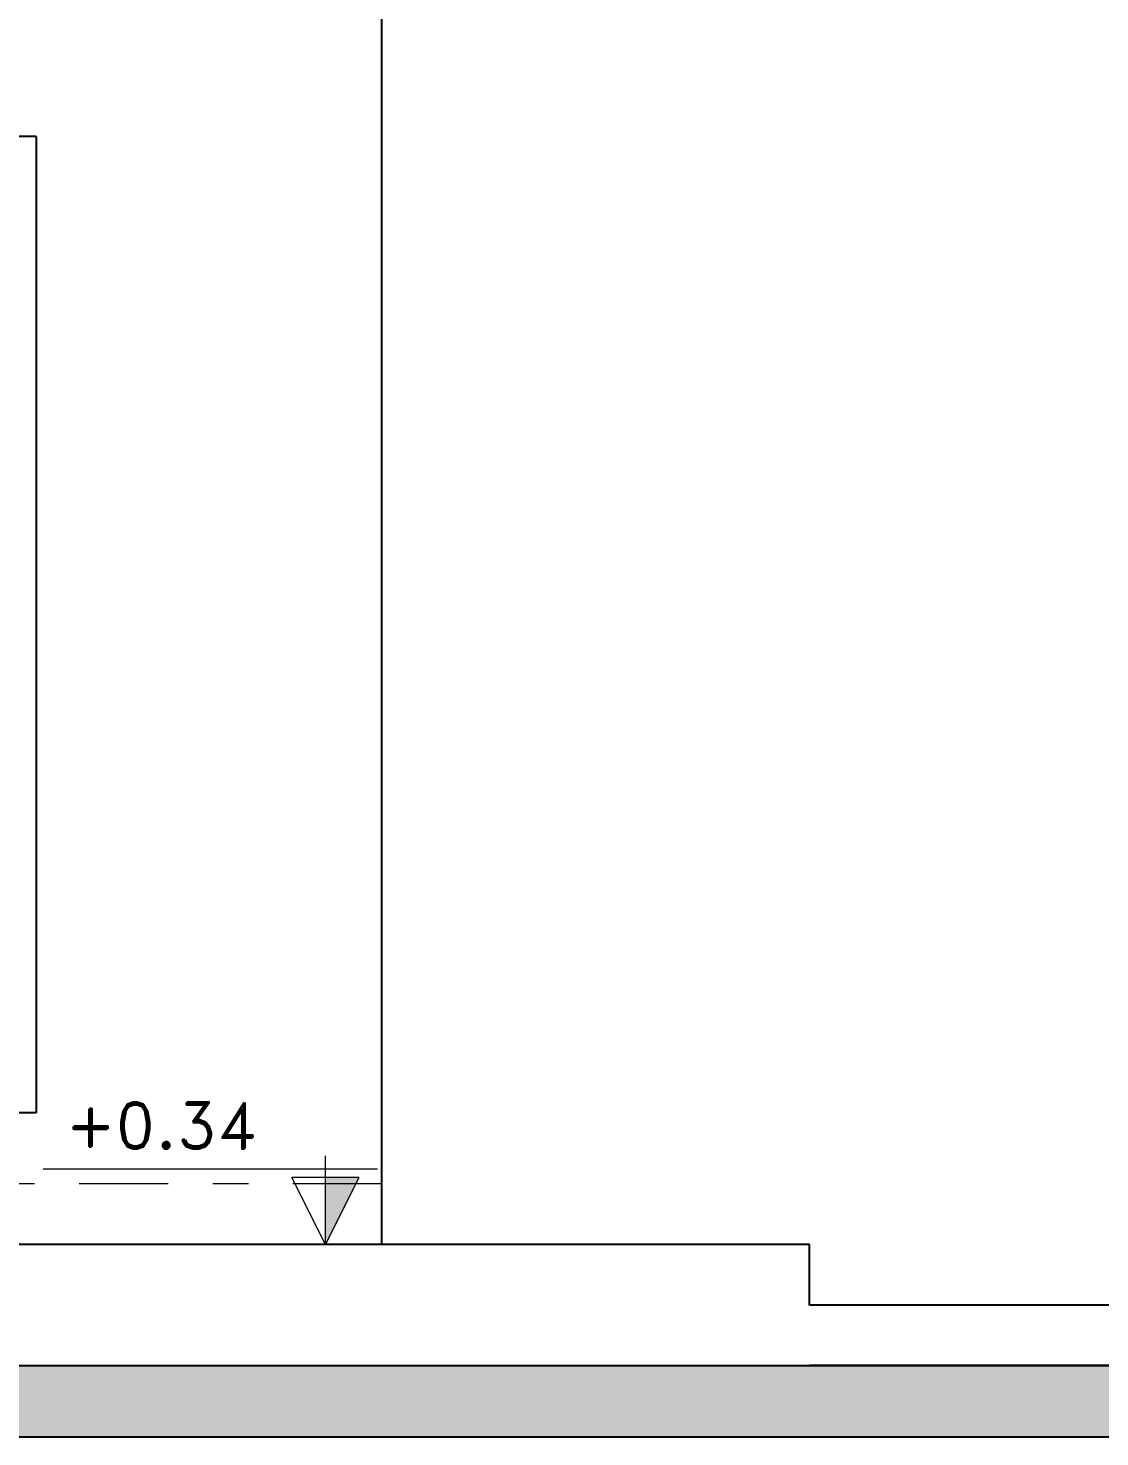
# Model space of a CAD drawing. Header units: metres. Extents: x 294 to 1101, y -498 to -355.
# Drawn here: x 502.883 to 505.892, y -490.095 to -486.14 of the extents above; entities that cross this region are included whole.
import ezdxf

# ---------------------------------------------------------------- set-up
doc = ezdxf.new("R2010")
doc.units = ezdxf.units.M
doc.linetypes.add('DASHDOT2', pattern=[0.5, 0.25, -0.125, 0, -0.125])
for name, color, linetype, lineweight in [('D', 2, 'Continuous', 13), ('roof', 16, 'DASHDOT2', 18), ('wall', 7, 'Continuous', 25)]:
    doc.layers.add(name, color=color, linetype=linetype, lineweight=lineweight)
doc.styles.add('ROMAND', font='romand.shx', dxfattribs={"height": 0.2})

msp = doc.modelspace()

# ---------------------------------------------------------------- hatches: boundary and pattern name
at = {"layer": 'wall'}
h = msp.add_hatch(color=256, dxfattribs=at)
h.dxf.hatch_style = 1
h.paths.add_polyline_path([(507.2021, -489.8949), (506.3764, -489.8949), (502.7764, -489.8949), (500.2844, -489.8949), (500.2356, -489.8949), (500.0517, -489.8949), (500.0217, -489.8949), (499.7487, -489.8949), (499.7476, -489.8949), (499.7465, -489.8949), (499.7454, -489.8949), (499.7443, -489.8949), (499.7432, -489.8949), (499.7422, -489.8949), (499.7412, -489.8949), (499.7402, -489.8949), (499.7392, -489.8949), (499.7383, -489.8949), (499.7375, -489.8949), (499.7366, -489.8949), (499.7358, -489.8949), (499.7351, -489.8949), (499.7344, -489.8949), (499.7338, -489.8949), (499.7333, -489.8949), (499.7327, -489.8949), (499.7323, -489.8949), (499.7319, -489.8949), (499.7316, -489.8949), (499.7314, -489.8949), (499.7312, -489.8949), (499.7311, -489.8949), (499.7311, -489.8949), (499.7298, -489.8949), (499.7266, -489.8949), (499.7238, -489.8949), (499.7213, -489.8949), (499.7192, -489.8949), (499.7173, -489.8949), (499.7159, -489.8949), (499.7148, -489.8949), (499.7141, -489.8949), (499.7137, -489.8949), (499.5162, -489.8949), (499.5151, -489.8949), (499.514, -489.8949), (499.5129, -489.8949), (499.5118, -489.8949), (499.5107, -489.8949), (499.5097, -489.8949), (499.5087, -489.8949), (499.5077, -489.8949), (499.5067, -489.8949), (499.5058, -489.8949), (499.505, -489.8949), (499.5041, -489.8949), (499.5033, -489.8949), (499.5026, -489.8949), (499.5019, -489.8949), (499.5013, -489.8949), (499.5008, -489.8949), (499.5003, -489.8949), (499.4998, -489.8949), (499.4994, -489.8949), (499.4991, -489.8949), (499.4989, -489.8949), (499.4987, -489.8949), (499.4986, -489.8949), (499.4986, -489.8949), (486.2948, -489.8949), (485.8611, -489.8949), (485.8611, -490.0949), (507.2021, -490.0949)])

# ---------------------------------------------------------------- linework, layer by layer
for p, q in [((503.8764, -489.3849), (503.8764, -486.0449)), ((502.906, -486.4449), (500.4356, -486.4449)), ((502.906, -486.4449), (502.906, -489.1849)), ((502.906, -489.1849), (500.4356, -489.1849)), ((503.8764, -489.5549), (503.8764, -489.3849)), ((503.8764, -489.5549), (500.6517, -489.5549)), ((505.0764, -489.5549), (503.8764, -489.5549)), ((505.0764, -489.7249), (505.0764, -489.5549)), ((506.3764, -489.7249), (505.0764, -489.7249)), ((486.2948, -489.8949), (504.4157, -489.8949)), ((486.2948, -489.8949), (504.4157, -489.8949)), ((492.6027, -489.8949), (506.3764, -489.8949)), ((499.9509, -489.8949), (503.3912, -489.8949)), ((500.2844, -489.8949), (503.6764, -489.8949)), ((500.2844, -489.8949), (503.6764, -489.8949)), ((501.526, -489.8949), (505.0764, -489.8949)), ((501.7954, -489.8949), (503.6764, -489.8949)), ((502.3108, -489.8949), (503.3008, -489.8949)), ((502.47, -489.8949), (503.5815, -489.8949)), ((502.5764, -489.8949), (503.6764, -489.8949)), ((502.6764, -489.8949), (503.8764, -489.8949)), ((502.6764, -489.8949), (503.6764, -489.8949)), ((502.6764, -489.8949), (503.6764, -489.8949)), ((502.6764, -489.8949), (503.6764, -489.8949)), ((502.7764, -489.8949), (505.7764, -489.8949)), ((502.7764, -489.8949), (505.7764, -489.8949)), ((502.7764, -489.8949), (506.3764, -489.8949)), ((502.8764, -489.8949), (502.9004, -489.8949)), ((502.8797, -489.8949), (502.8849, -489.8949)), ((502.8817, -489.8949), (502.8836, -489.8949)), ((502.8836, -489.8949), (502.8855, -489.8949)), ((502.8849, -489.8949), (502.89, -489.8949)), ((502.8855, -489.8949), (502.8873, -489.8949)), ((502.8873, -489.8949), (502.889, -489.8949)), ((502.8883, -489.8949), (502.8945, -489.8949)), ((502.889, -489.8949), (502.8907, -489.8949)), ((502.89, -489.8949), (502.895, -489.8949)), ((502.8907, -489.8949), (502.8922, -489.8949)), ((502.8922, -489.8949), (502.8937, -489.8949)), ((502.8937, -489.8949), (502.895, -489.8949)), ((502.8945, -489.8949), (502.9006, -489.8949)), ((502.895, -489.8949), (502.8963, -489.8949)), ((502.895, -489.8949), (502.8999, -489.8949)), ((502.8963, -489.8949), (502.8974, -489.8949)), ((502.8974, -489.8949), (502.8984, -489.8949)), ((502.8984, -489.8949), (502.8993, -489.8949)), ((502.8993, -489.8949), (502.9, -489.8949)), ((502.8999, -489.8949), (502.9047, -489.8949)), ((502.9, -489.8949), (502.9006, -489.8949)), ((502.9004, -489.8949), (502.9164, -489.8949)), ((502.9006, -489.8949), (502.9065, -489.8949)), ((502.9006, -489.8949), (502.9011, -489.8949)), ((502.9011, -489.8949), (502.9015, -489.8949)), ((502.9015, -489.8949), (502.9017, -489.8949)), ((502.9017, -489.8949), (502.9018, -489.8949)), ((502.9018, -489.8949), (503.4545, -489.8949)), ((502.9047, -489.8949), (502.9093, -489.8949)), ((502.906, -489.8949), (503.3912, -489.8949)), ((502.906, -489.8949), (503.6764, -489.8949)), ((502.9065, -489.8949), (502.9121, -489.8949)), ((502.9093, -489.8949), (502.9137, -489.8949)), ((502.9121, -489.8949), (502.9175, -489.8949)), ((502.9137, -489.8949), (502.918, -489.8949)), ((502.9175, -489.8949), (502.9225, -489.8949)), ((502.918, -489.8949), (502.922, -489.8949)), ((502.922, -489.8949), (502.9259, -489.8949)), ((502.9225, -489.8949), (502.9273, -489.8949)), ((502.9259, -489.8949), (502.9295, -489.8949)), ((502.9273, -489.8949), (502.9317, -489.8949)), ((502.9295, -489.8949), (502.9328, -489.8949)), ((502.9317, -489.8949), (502.9357, -489.8949)), ((502.9328, -489.8949), (502.9358, -489.8949)), ((502.9357, -489.8949), (502.9394, -489.8949)), ((502.9358, -489.8949), (502.9386, -489.8949)), ((502.9386, -489.8949), (502.9411, -489.8949)), ((502.9394, -489.8949), (502.9427, -489.8949)), ((502.9411, -489.8949), (502.9432, -489.8949)), ((502.9427, -489.8949), (502.9457, -489.8949)), ((502.9432, -489.8949), (502.9451, -489.8949)), ((502.9451, -489.8949), (502.9466, -489.8949)), ((502.9457, -489.8949), (502.9482, -489.8949)), ((502.9466, -489.8949), (502.9478, -489.8949)), ((502.9478, -489.8949), (502.9486, -489.8949)), ((502.9482, -489.8949), (502.9503, -489.8949)), ((502.9486, -489.8949), (502.9492, -489.8949)), ((502.9492, -489.8949), (502.9493, -489.8949)), ((502.9503, -489.8949), (502.9519, -489.8949)), ((502.9519, -489.8949), (502.9532, -489.8949)), ((502.9532, -489.8949), (502.954, -489.8949)), ((502.954, -489.8949), (502.9543, -489.8949)), ((502.977, -489.8949), (503.0644, -489.8949)), ((503.0037, -489.8949), (503.004, -489.8949)), ((503.004, -489.8949), (503.0048, -489.8949)), ((503.0048, -489.8949), (503.0061, -489.8949)), ((503.0061, -489.8949), (503.0078, -489.8949)), ((503.0078, -489.8949), (503.0098, -489.8949)), ((503.0098, -489.8949), (503.0124, -489.8949)), ((503.0124, -489.8949), (503.0153, -489.8949)), ((503.0153, -489.8949), (503.0186, -489.8949)), ((503.0169, -489.8949), (503.017, -489.8949)), ((503.017, -489.8949), (503.0176, -489.8949)), ((503.0176, -489.8949), (503.0184, -489.8949)), ((503.0184, -489.8949), (503.0196, -489.8949)), ((503.0186, -489.8949), (503.0223, -489.8949)), ((503.0196, -489.8949), (503.0211, -489.8949)), ((503.0211, -489.8949), (503.023, -489.8949)), ((503.0223, -489.8949), (503.0263, -489.8949)), ((503.023, -489.8949), (503.0251, -489.8949)), ((503.0251, -489.8949), (503.0276, -489.8949)), ((503.0263, -489.8949), (503.0308, -489.8949)), ((503.0276, -489.8949), (503.0304, -489.8949)), ((503.0304, -489.8949), (503.0334, -489.8949)), ((503.0308, -489.8949), (503.0355, -489.8949)), ((503.0334, -489.8949), (503.0367, -489.8949)), ((503.0355, -489.8949), (503.0405, -489.8949)), ((503.0367, -489.8949), (503.0403, -489.8949)), ((503.0403, -489.8949), (503.0441, -489.8949)), ((503.0405, -489.8949), (503.0459, -489.8949)), ((503.0441, -489.8949), (503.0482, -489.8949)), ((503.0459, -489.8949), (503.0515, -489.8949)), ((503.0482, -489.8949), (503.0525, -489.8949)), ((503.0504, -489.8949), (503.0508, -489.8949)), ((503.0508, -489.8949), (503.0518, -489.8949)), ((503.0515, -489.8949), (503.0574, -489.8949)), ((503.0518, -489.8949), (503.0536, -489.8949)), ((503.0525, -489.8949), (503.0569, -489.8949)), ((503.0536, -489.8949), (503.056, -489.8949)), ((503.056, -489.8949), (503.0592, -489.8949)), ((503.0569, -489.8949), (503.0615, -489.8949)), ((503.0574, -489.8949), (503.0635, -489.8949)), ((503.0592, -489.8949), (503.063, -489.8949)), ((503.0615, -489.8949), (503.0663, -489.8949)), ((503.063, -489.8949), (503.0674, -489.8949)), ((503.0635, -489.8949), (503.0698, -489.8949)), ((503.0644, -489.8949), (503.0645, -489.8949)), ((503.0645, -489.8949), (503.0647, -489.8949)), ((503.0647, -489.8949), (503.0651, -489.8949)), ((503.0651, -489.8949), (503.0655, -489.8949)), ((503.0655, -489.8949), (503.0662, -489.8949)), ((503.0662, -489.8949), (503.0669, -489.8949)), ((503.0663, -489.8949), (503.0712, -489.8949)), ((503.0669, -489.8949), (503.0678, -489.8949)), ((503.0674, -489.8949), (503.0725, -489.8949)), ((503.0678, -489.8949), (503.0688, -489.8949)), ((503.0688, -489.8949), (503.0699, -489.8949)), ((503.0698, -489.8949), (503.2348, -489.8949)), ((503.0699, -489.8949), (503.0712, -489.8949)), ((503.0712, -489.8949), (503.0725, -489.8949)), ((503.0712, -489.8949), (503.0762, -489.8949)), ((503.0725, -489.8949), (503.0782, -489.8949)), ((503.0725, -489.8949), (503.074, -489.8949)), ((503.074, -489.8949), (503.0755, -489.8949)), ((503.0755, -489.8949), (503.0772, -489.8949)), ((503.0762, -489.8949), (503.0813, -489.8949)), ((503.0764, -489.8949), (503.4764, -489.8949)), ((503.0772, -489.8949), (503.0789, -489.8949)), ((503.0782, -489.8949), (503.0844, -489.8949)), ((503.0789, -489.8949), (503.0807, -489.8949)), ((503.0807, -489.8949), (503.0826, -489.8949)), ((503.0813, -489.8949), (503.0865, -489.8949)), ((503.0826, -489.8949), (503.0845, -489.8949)), ((503.0844, -489.8949), (503.0913, -489.8949)), ((503.0845, -489.8949), (503.0865, -489.8949)), ((503.0865, -489.8949), (503.0885, -489.8949)), ((503.0865, -489.8949), (503.0917, -489.8949)), ((503.0885, -489.8949), (503.0906, -489.8949)), ((503.0892, -489.8949), (503.1766, -489.8949)), ((503.0906, -489.8949), (503.0927, -489.8949)), ((503.0913, -489.8949), (503.0986, -489.8949)), ((503.0917, -489.8949), (503.0969, -489.8949)), ((503.0927, -489.8949), (503.0948, -489.8949)), ((503.0948, -489.8949), (503.0969, -489.8949)), ((503.0969, -489.8949), (503.0991, -489.8949)), ((503.0969, -489.8949), (503.1022, -489.8949)), ((503.0986, -489.8949), (503.1065, -489.8949)), ((503.0991, -489.8949), (503.1012, -489.8949)), ((503.1012, -489.8949), (503.1033, -489.8949)), ((503.1022, -489.8949), (503.1074, -489.8949)), ((503.1033, -489.8949), (503.1054, -489.8949)), ((503.1054, -489.8949), (503.1074, -489.8949)), ((503.1065, -489.8949), (503.1148, -489.8949)), ((503.1074, -489.8949), (503.1094, -489.8949)), ((503.1074, -489.8949), (503.1126, -489.8949)), ((503.1094, -489.8949), (503.1113, -489.8949)), ((503.1113, -489.8949), (503.1132, -489.8949)), ((503.1126, -489.8949), (503.1177, -489.8949)), ((503.1132, -489.8949), (503.115, -489.8949)), ((503.1148, -489.8949), (503.1236, -489.8949)), ((503.115, -489.8949), (503.1167, -489.8949)), ((503.1167, -489.8949), (503.1184, -489.8949)), ((503.1177, -489.8949), (503.1227, -489.8949)), ((503.1184, -489.8949), (503.1199, -489.8949)), ((503.1193, -489.8949), (503.1193, -489.8949)), ((503.1193, -489.8949), (503.1195, -489.8949)), ((503.1195, -489.8949), (503.1199, -489.8949)), ((503.1199, -489.8949), (503.1204, -489.8949)), ((503.1199, -489.8949), (503.1214, -489.8949)), ((503.1204, -489.8949), (503.121, -489.8949)), ((503.121, -489.8949), (503.1218, -489.8949)), ((503.1214, -489.8949), (503.1227, -489.8949)), ((503.1218, -489.8949), (503.1227, -489.8949)), ((503.1227, -489.8949), (503.1237, -489.8949)), ((503.1227, -489.8949), (503.124, -489.8949)), ((503.1227, -489.8949), (503.1276, -489.8949)), ((503.1236, -489.8949), (503.1327, -489.8949)), ((503.1237, -489.8949), (503.1248, -489.8949)), ((503.124, -489.8949), (503.1251, -489.8949)), ((503.1248, -489.8949), (503.1261, -489.8949)), ((503.1251, -489.8949), (503.1261, -489.8949)), ((503.1261, -489.8949), (503.1274, -489.8949)), ((503.1261, -489.8949), (503.127, -489.8949)), ((503.127, -489.8949), (503.1277, -489.8949)), ((503.1274, -489.8949), (503.1289, -489.8949)), ((503.1276, -489.8949), (503.1324, -489.8949)), ((503.1277, -489.8949), (503.1283, -489.8949)), ((503.1283, -489.8949), (503.1288, -489.8949)), ((503.1288, -489.8949), (503.1292, -489.8949)), ((503.1289, -489.8949), (503.1305, -489.8949)), ((503.129, -489.8949), (503.1292, -489.8949)), ((503.1292, -489.8949), (503.1297, -489.8949)), ((503.1292, -489.8949), (503.1294, -489.8949)), ((503.1294, -489.8949), (503.6822, -489.8949)), ((503.1294, -489.8949), (503.1294, -489.8949)), ((503.1297, -489.8949), (503.1306, -489.8949)), ((503.1305, -489.8949), (503.1322, -489.8949)), ((503.1306, -489.8949), (503.1318, -489.8949)), ((503.1318, -489.8949), (503.1333, -489.8949)), ((503.1322, -489.8949), (503.1339, -489.8949)), ((503.1324, -489.8949), (503.137, -489.8949)), ((503.1327, -489.8949), (503.1422, -489.8949)), ((503.1333, -489.8949), (503.1351, -489.8949)), ((503.1339, -489.8949), (503.1358, -489.8949)), ((503.1351, -489.8949), (503.1373, -489.8949)), ((503.1358, -489.8949), (503.1377, -489.8949)), ((503.137, -489.8949), (503.1414, -489.8949)), ((503.1373, -489.8949), (503.1397, -489.8949)), ((503.1377, -489.8949), (503.1396, -489.8949)), ((503.1396, -489.8949), (503.1416, -489.8949)), ((503.1397, -489.8949), (503.1425, -489.8949)), ((503.1414, -489.8949), (503.1457, -489.8949)), ((503.1416, -489.8949), (503.1437, -489.8949)), ((503.1422, -489.8949), (503.152, -489.8949)), ((503.1425, -489.8949), (503.1456, -489.8949)), ((503.1437, -489.8949), (503.1458, -489.8949)), ((503.1456, -489.8949), (503.1489, -489.8949)), ((503.1457, -489.8949), (503.1497, -489.8949)), ((503.1458, -489.8949), (503.1479, -489.8949)), ((503.1479, -489.8949), (503.1501, -489.8949)), ((503.1489, -489.8949), (503.1525, -489.8949)), ((503.1497, -489.8949), (503.1536, -489.8949)), ((503.1501, -489.8949), (503.1523, -489.8949)), ((503.152, -489.8949), (503.1621, -489.8949)), ((503.1523, -489.8949), (503.1544, -489.8949)), ((503.1525, -489.8949), (503.1563, -489.8949)), ((503.1536, -489.8949), (503.1571, -489.8949)), ((503.1544, -489.8949), (503.1566, -489.8949)), ((503.1563, -489.8949), (503.1604, -489.8949)), ((503.1566, -489.8949), (503.1587, -489.8949)), ((503.1571, -489.8949), (503.1605, -489.8949)), ((503.1587, -489.8949), (503.1608, -489.8949)), ((503.1604, -489.8949), (503.1646, -489.8949)), ((503.1605, -489.8949), (503.1635, -489.8949)), ((503.1608, -489.8949), (503.1629, -489.8949)), ((503.1621, -489.8949), (503.1724, -489.8949)), ((503.1629, -489.8949), (503.1649, -489.8949)), ((503.1635, -489.8949), (503.1663, -489.8949)), ((503.1646, -489.8949), (503.1691, -489.8949)), ((503.1649, -489.8949), (503.1669, -489.8949)), ((503.1663, -489.8949), (503.1688, -489.8949)), ((503.1669, -489.8949), (503.1688, -489.8949)), ((503.1688, -489.8949), (503.1706, -489.8949)), ((503.1688, -489.8949), (503.1709, -489.8949)), ((503.1691, -489.8949), (503.1737, -489.8949)), ((503.1706, -489.8949), (503.1723, -489.8949)), ((503.1709, -489.8949), (503.1728, -489.8949)), ((503.1723, -489.8949), (503.174, -489.8949)), ((503.1724, -489.8949), (503.1829, -489.8949)), ((503.1728, -489.8949), (503.1743, -489.8949)), ((503.1737, -489.8949), (503.1785, -489.8949)), ((503.174, -489.8949), (503.1756, -489.8949)), ((503.1743, -489.8949), (503.1755, -489.8949)), ((503.1755, -489.8949), (503.1763, -489.8949)), ((503.1756, -489.8949), (503.1771, -489.8949)), ((503.1763, -489.8949), (503.1768, -489.8949)), ((503.1766, -489.8949), (503.1767, -489.8949)), ((503.1767, -489.8949), (503.1769, -489.8949)), ((503.1768, -489.8949), (503.177, -489.8949)), ((503.1769, -489.8949), (503.1772, -489.8949)), ((503.1771, -489.8949), (503.1784, -489.8949)), ((503.1772, -489.8949), (503.1777, -489.8949)), ((503.1773, -489.8949), (503.1775, -489.8949)), ((503.1775, -489.8949), (503.1782, -489.8949)), ((503.1777, -489.8949), (503.1783, -489.8949)), ((503.1782, -489.8949), (503.1792, -489.8949)), ((503.1783, -489.8949), (503.1791, -489.8949)), ((503.1784, -489.8949), (503.1797, -489.8949)), ((503.1785, -489.8949), (503.1834, -489.8949)), ((503.1791, -489.8949), (503.1799, -489.8949)), ((503.1792, -489.8949), (503.1807, -489.8949)), ((503.1797, -489.8949), (503.1808, -489.8949)), ((503.1799, -489.8949), (503.181, -489.8949)), ((503.1807, -489.8949), (503.1826, -489.8949)), ((503.1808, -489.8949), (503.1819, -489.8949)), ((503.181, -489.8949), (503.1821, -489.8949)), ((503.1819, -489.8949), (503.1827, -489.8949)), ((503.1821, -489.8949), (503.1833, -489.8949)), ((503.1826, -489.8949), (503.1849, -489.8949)), ((503.1827, -489.8949), (503.1835, -489.8949)), ((503.1829, -489.8949), (503.1935, -489.8949)), ((503.1833, -489.8949), (503.1847, -489.8949)), ((503.1834, -489.8949), (503.1884, -489.8949)), ((503.1835, -489.8949), (503.1841, -489.8949)), ((503.1841, -489.8949), (503.1846, -489.8949)), ((503.1846, -489.8949), (503.185, -489.8949)), ((503.1847, -489.8949), (503.1861, -489.8949)), ((503.1849, -489.8949), (503.1876, -489.8949)), ((503.185, -489.8949), (503.1852, -489.8949)), ((503.1852, -489.8949), (503.1853, -489.8949)), ((503.1861, -489.8949), (503.1877, -489.8949)), ((503.1876, -489.8949), (503.1907, -489.8949)), ((503.1877, -489.8949), (503.1893, -489.8949)), ((503.1884, -489.8949), (503.1935, -489.8949)), ((503.1893, -489.8949), (503.191, -489.8949)), ((503.1907, -489.8949), (503.1942, -489.8949)), ((503.191, -489.8949), (503.1928, -489.8949)), ((503.1928, -489.8949), (503.1947, -489.8949)), ((503.1935, -489.8949), (503.2042, -489.8949)), ((503.1935, -489.8949), (503.1986, -489.8949)), ((503.1942, -489.8949), (503.198, -489.8949)), ((503.1947, -489.8949), (503.1967, -489.8949)), ((503.1967, -489.8949), (503.1987, -489.8949)), ((503.198, -489.8949), (503.2021, -489.8949)), ((503.1986, -489.8949), (503.2039, -489.8949)), ((503.1987, -489.8949), (503.2007, -489.8949)), ((503.2007, -489.8949), (503.2028, -489.8949)), ((503.2021, -489.8949), (503.2066, -489.8949)), ((503.2028, -489.8949), (503.2049, -489.8949)), ((503.2039, -489.8949), (503.2091, -489.8949)), ((503.2042, -489.8949), (503.215, -489.8949)), ((503.2049, -489.8949), (503.207, -489.8949)), ((503.2066, -489.8949), (503.2114, -489.8949)), ((503.207, -489.8949), (503.2091, -489.8949)), ((503.2091, -489.8949), (503.2112, -489.8949)), ((503.2091, -489.8949), (503.2143, -489.8949)), ((503.2112, -489.8949), (503.2133, -489.8949)), ((503.2114, -489.8949), (503.2164, -489.8949)), ((503.2133, -489.8949), (503.2154, -489.8949)), ((503.2143, -489.8949), (503.2196, -489.8949)), ((503.215, -489.8949), (503.2258, -489.8949)), ((503.2154, -489.8949), (503.2175, -489.8949)), ((503.2164, -489.8949), (503.2218, -489.8949)), ((503.2175, -489.8949), (503.2195, -489.8949)), ((503.2195, -489.8949), (503.2215, -489.8949)), ((503.2196, -489.8949), (503.2247, -489.8949)), ((503.2215, -489.8949), (503.2235, -489.8949)), ((503.2218, -489.8949), (503.2273, -489.8949)), ((503.2235, -489.8949), (503.2253, -489.8949)), ((503.2247, -489.8949), (503.2298, -489.8949)), ((503.2253, -489.8949), (503.2272, -489.8949)), ((503.2258, -489.8949), (503.2365, -489.8949)), ((503.2272, -489.8949), (503.2289, -489.8949)), ((503.2273, -489.8949), (503.2331, -489.8949)), ((503.2289, -489.8949), (503.2305, -489.8949)), ((503.2298, -489.8949), (503.2348, -489.8949)), ((503.2305, -489.8949), (503.2321, -489.8949)), ((503.2321, -489.8949), (503.2335, -489.8949)), ((503.2331, -489.8949), (503.239, -489.8949)), ((503.2335, -489.8949), (503.2349, -489.8949)), ((503.2348, -489.8949), (503.241, -489.8949)), ((503.2348, -489.8949), (503.2397, -489.8949)), ((503.2349, -489.8949), (503.2361, -489.8949)), ((503.2361, -489.8949), (503.2372, -489.8949)), ((503.2365, -489.8949), (503.2471, -489.8949)), ((503.2372, -489.8949), (503.2382, -489.8949)), ((503.2382, -489.8949), (503.2391, -489.8949)), ((503.239, -489.8949), (503.2452, -489.8949)), ((503.2391, -489.8949), (503.2399, -489.8949)), ((503.2397, -489.8949), (503.2445, -489.8949)), ((503.2399, -489.8949), (503.2405, -489.8949)), ((503.2405, -489.8949), (503.241, -489.8949)), ((503.241, -489.8949), (503.2471, -489.8949)), ((503.241, -489.8949), (503.2413, -489.8949)), ((503.2413, -489.8949), (503.2415, -489.8949)), ((503.2415, -489.8949), (503.2416, -489.8949)), ((503.2416, -489.8949), (503.7944, -489.8949)), ((503.2445, -489.8949), (503.2491, -489.8949)), ((503.2452, -489.8949), (503.2514, -489.8949)), ((503.2471, -489.8949), (503.253, -489.8949)), ((503.2471, -489.8949), (503.2576, -489.8949)), ((503.2491, -489.8949), (503.2536, -489.8949)), ((503.2514, -489.8949), (503.2578, -489.8949)), ((503.253, -489.8949), (503.2586, -489.8949)), ((503.2536, -489.8949), (503.2578, -489.8949)), ((503.2576, -489.8949), (503.2679, -489.8949)), ((503.2578, -489.8949), (503.2619, -489.8949)), ((503.2578, -489.8949), (503.2643, -489.8949)), ((503.2586, -489.8949), (503.264, -489.8949)), ((503.2619, -489.8949), (503.2657, -489.8949)), ((503.264, -489.8949), (503.269, -489.8949)), ((503.2643, -489.8949), (503.2708, -489.8949)), ((503.2657, -489.8949), (503.2693, -489.8949)), ((503.2679, -489.8949), (503.278, -489.8949)), ((503.269, -489.8949), (503.2738, -489.8949)), ((503.2693, -489.8949), (503.2726, -489.8949)), ((503.2708, -489.8949), (503.2773, -489.8949)), ((503.2726, -489.8949), (503.2757, -489.8949)), ((503.2738, -489.8949), (503.2782, -489.8949)), ((503.2757, -489.8949), (503.2784, -489.8949)), ((503.2773, -489.8949), (503.4799, -489.8949)), ((503.278, -489.8949), (503.2878, -489.8949)), ((503.2782, -489.8949), (503.2822, -489.8949)), ((503.2784, -489.8949), (503.2809, -489.8949)), ((503.2809, -489.8949), (503.2831, -489.8949)), ((503.2822, -489.8949), (503.2859, -489.8949)), ((503.2831, -489.8949), (503.2849, -489.8949)), ((503.2849, -489.8949), (503.2864, -489.8949)), ((503.2859, -489.8949), (503.2892, -489.8949)), ((503.2864, -489.8949), (503.2876, -489.8949)), ((503.2876, -489.8949), (503.2885, -489.8949)), ((503.2878, -489.8949), (503.2973, -489.8949)), ((503.2885, -489.8949), (503.289, -489.8949)), ((503.289, -489.8949), (503.2892, -489.8949)), ((503.2892, -489.8949), (503.2922, -489.8949)), ((503.2922, -489.8949), (503.2947, -489.8949)), ((503.2947, -489.8949), (503.2968, -489.8949)), ((503.2968, -489.8949), (503.2984, -489.8949)), ((503.2973, -489.8949), (503.3064, -489.8949)), ((503.2984, -489.8949), (503.2997, -489.8949)), ((503.2997, -489.8949), (503.3005, -489.8949)), ((503.3005, -489.8949), (503.3008, -489.8949)), ((503.3008, -489.8949), (503.305, -489.8949)), ((503.305, -489.8949), (503.309, -489.8949)), ((503.3064, -489.8949), (503.3152, -489.8949)), ((503.309, -489.8949), (503.3127, -489.8949)), ((503.3127, -489.8949), (503.3162, -489.8949)), ((503.3152, -489.8949), (503.3235, -489.8949)), ((503.3162, -489.8949), (503.3194, -489.8949)), ((503.3194, -489.8949), (503.3223, -489.8949)), ((503.3223, -489.8949), (503.3249, -489.8949)), ((503.3235, -489.8949), (503.3314, -489.8949)), ((503.3249, -489.8949), (503.3271, -489.8949)), ((503.3271, -489.8949), (503.3291, -489.8949)), ((503.3291, -489.8949), (503.3307, -489.8949)), ((503.3307, -489.8949), (503.332, -489.8949)), ((503.3314, -489.8949), (503.3387, -489.8949)), ((503.332, -489.8949), (503.333, -489.8949)), ((503.333, -489.8949), (503.3336, -489.8949)), ((503.3336, -489.8949), (503.3338, -489.8949)), ((503.3387, -489.8949), (503.3456, -489.8949)), ((503.3456, -489.8949), (503.3518, -489.8949)), ((503.3518, -489.8949), (503.3575, -489.8949)), ((503.3575, -489.8949), (503.3626, -489.8949)), ((503.3626, -489.8949), (503.367, -489.8949)), ((503.367, -489.8949), (503.3708, -489.8949)), ((503.3708, -489.8949), (503.374, -489.8949)), ((503.374, -489.8949), (503.3764, -489.8949)), ((503.3764, -489.8949), (503.3782, -489.8949)), ((503.3782, -489.8949), (503.3792, -489.8949)), ((503.3792, -489.8949), (503.3796, -489.8949)), ((503.3883, -489.8949), (503.6702, -489.8949)), ((503.391, -489.8949), (503.6729, -489.8949)), ((503.3912, -489.8949), (503.8764, -489.8949)), ((503.4799, -489.8949), (503.4865, -489.8949)), ((503.4865, -489.8949), (503.493, -489.8949)), ((503.493, -489.8949), (503.4994, -489.8949)), ((503.4994, -489.8949), (503.5058, -489.8949)), ((503.5058, -489.8949), (503.5121, -489.8949)), ((503.5085, -489.8949), (503.649, -489.8949)), ((503.5085, -489.8949), (503.649, -489.8949)), ((503.5121, -489.8949), (503.5182, -489.8949)), ((503.5182, -489.8949), (503.5241, -489.8949)), ((503.5241, -489.8949), (503.5299, -489.8949)), ((503.5299, -489.8949), (503.5355, -489.8949)), ((503.5355, -489.8949), (503.5408, -489.8949)), ((503.5408, -489.8949), (503.5458, -489.8949)), ((503.5458, -489.8949), (503.5506, -489.8949)), ((503.5506, -489.8949), (503.5551, -489.8949)), ((503.5551, -489.8949), (503.5592, -489.8949)), ((503.5592, -489.8949), (503.5631, -489.8949)), ((503.5631, -489.8949), (503.5665, -489.8949)), ((503.5665, -489.8949), (503.5696, -489.8949)), ((503.5696, -489.8949), (503.5723, -489.8949)), ((503.5723, -489.8949), (503.5746, -489.8949)), ((503.5746, -489.8949), (503.5765, -489.8949)), ((503.5765, -489.8949), (503.578, -489.8949)), ((503.578, -489.8949), (503.5791, -489.8949)), ((503.5791, -489.8949), (503.5797, -489.8949)), ((503.5797, -489.8949), (503.5799, -489.8949)), ((503.581, -489.8949), (503.5832, -489.8949)), ((503.5832, -489.8949), (503.5881, -489.8949)), ((503.5846, -489.8949), (503.5982, -489.8949)), ((503.5961, -489.8949), (503.6496, -489.8949)), ((503.5982, -489.8949), (503.6081, -489.8949)), ((503.5989, -489.8949), (503.6011, -489.8949)), ((503.6011, -489.8949), (503.606, -489.8949)), ((503.6025, -489.8949), (503.6161, -489.8949)), ((503.6084, -489.8949), (503.6364, -489.8949)), ((503.614, -489.8949), (503.6675, -489.8949)), ((503.6161, -489.8949), (503.626, -489.8949)), ((503.6315, -489.8949), (503.6541, -489.8949)), ((503.6364, -489.8949), (503.6764, -489.8949)), ((503.6494, -489.8949), (503.672, -489.8949)), ((503.6595, -489.8949), (503.8123, -489.8949)), ((503.6648, -489.8949), (503.8158, -489.8949)), ((503.6652, -489.8949), (503.8162, -489.8949)), ((503.6764, -489.8949), (503.8764, -489.8949)), ((503.6764, -489.8949), (503.7764, -489.8949)), ((503.6764, -489.8949), (503.7764, -489.8949)), ((503.6774, -489.8949), (503.8302, -489.8949)), ((503.6827, -489.8949), (503.8337, -489.8949)), ((503.6831, -489.8949), (503.8341, -489.8949)), ((503.7, -489.8949), (504.1918, -489.8949)), ((503.7097, -489.8949), (503.8673, -489.8949)), ((503.7179, -489.8949), (504.2097, -489.8949)), ((503.7276, -489.8949), (503.8852, -489.8949)), ((503.7302, -489.8949), (503.7307, -489.8949)), ((503.7307, -489.8949), (503.7317, -489.8949)), ((503.7317, -489.8949), (503.7331, -489.8949)), ((503.7331, -489.8949), (503.735, -489.8949)), ((503.735, -489.8949), (503.7374, -489.8949)), ((503.7374, -489.8949), (503.7402, -489.8949)), ((503.7402, -489.8949), (503.7434, -489.8949)), ((503.7413, -489.8949), (503.8549, -489.8949)), ((503.7434, -489.8949), (503.7471, -489.8949)), ((503.7471, -489.8949), (503.7511, -489.8949)), ((503.7481, -489.8949), (503.7486, -489.8949)), ((503.7482, -489.8949), (503.7486, -489.8949)), ((503.7486, -489.8949), (503.7496, -489.8949)), ((503.7486, -489.8949), (503.7495, -489.8949)), ((503.7495, -489.8949), (503.7507, -489.8949)), ((503.7496, -489.8949), (503.751, -489.8949)), ((503.7507, -489.8949), (503.7523, -489.8949)), ((503.751, -489.8949), (503.7529, -489.8949)), ((503.7511, -489.8949), (503.779, -489.8949)), ((503.7523, -489.8949), (503.7543, -489.8949)), ((503.7529, -489.8949), (503.7553, -489.8949)), ((503.7543, -489.8949), (503.7567, -489.8949)), ((503.7553, -489.8949), (503.7581, -489.8949)), ((503.7567, -489.8949), (503.7595, -489.8949)), ((503.7581, -489.8949), (503.7613, -489.8949)), ((503.7592, -489.8949), (503.8728, -489.8949)), ((503.7595, -489.8949), (503.7626, -489.8949)), ((503.7613, -489.8949), (503.765, -489.8949)), ((503.7624, -489.8949), (503.9434, -489.8949)), ((503.7626, -489.8949), (503.7661, -489.8949)), ((503.765, -489.8949), (503.769, -489.8949)), ((503.7661, -489.8949), (503.7665, -489.8949)), ((503.7661, -489.8949), (503.7913, -489.8949)), ((503.7665, -489.8949), (503.7674, -489.8949)), ((503.7674, -489.8949), (503.7686, -489.8949)), ((503.7686, -489.8949), (503.7702, -489.8949)), ((503.769, -489.8949), (503.7969, -489.8949)), ((503.7702, -489.8949), (503.7722, -489.8949)), ((503.7722, -489.8949), (503.7746, -489.8949)), ((503.7746, -489.8949), (503.7774, -489.8949)), ((503.7764, -489.8949), (503.8764, -489.8949)), ((503.7764, -489.8949), (503.8764, -489.8949)), ((503.7774, -489.8949), (503.7805, -489.8949)), ((503.7803, -489.8949), (503.9613, -489.8949)), ((503.7805, -489.8949), (503.784, -489.8949)), ((503.784, -489.8949), (503.8092, -489.8949)), ((503.7913, -489.8949), (503.9491, -489.8949)), ((503.8092, -489.8949), (503.967, -489.8949)), ((503.8123, -489.8949), (503.8158, -489.8949)), ((503.8162, -489.8949), (503.82, -489.8949)), ((503.8302, -489.8949), (503.8337, -489.8949)), ((503.8341, -489.8949), (503.8379, -489.8949)), ((503.8673, -489.8949), (503.8834, -489.8949)), ((503.8852, -489.8949), (503.9013, -489.8949)), ((503.9434, -489.8949), (504.1208, -489.8949)), ((503.9491, -489.8949), (504.1239, -489.8949)), ((503.9613, -489.8949), (504.1387, -489.8949)), ((503.967, -489.8949), (504.1418, -489.8949)), ((504.0372, -489.8949), (504.2194, -489.8949)), ((504.0551, -489.8949), (504.2373, -489.8949)), ((504.1208, -489.8949), (504.3169, -489.8949)), ((504.1215, -489.8949), (504.3177, -489.8949)), ((504.1387, -489.8949), (504.3348, -489.8949)), ((504.1394, -489.8949), (504.3356, -489.8949)), ((504.2031, -489.8949), (504.4157, -489.8949)), ((504.2031, -489.8949), (504.4157, -489.8949)), ((504.2079, -489.8949), (504.2798, -489.8949)), ((504.2079, -489.8949), (504.2799, -489.8949)), ((504.2258, -489.8949), (504.2977, -489.8949)), ((504.2258, -489.8949), (504.2978, -489.8949)), ((504.2798, -489.8949), (504.3519, -489.8949)), ((504.2799, -489.8949), (504.352, -489.8949)), ((504.2977, -489.8949), (504.3698, -489.8949)), ((504.2978, -489.8949), (504.3699, -489.8949)), ((504.3101, -489.8949), (504.5563, -489.8949)), ((504.3103, -489.8949), (504.5565, -489.8949)), ((504.3212, -489.8949), (504.5397, -489.8949)), ((504.3212, -489.8949), (504.5425, -489.8949)), ((504.3222, -489.8949), (504.5993, -489.8949)), ((504.3222, -489.8949), (504.5961, -489.8949)), ((504.328, -489.8949), (504.5742, -489.8949)), ((504.3282, -489.8949), (504.5744, -489.8949)), ((504.3391, -489.8949), (504.5576, -489.8949)), ((504.3391, -489.8949), (504.5604, -489.8949)), ((504.3401, -489.8949), (504.6172, -489.8949)), ((504.3401, -489.8949), (504.614, -489.8949)), ((504.3519, -489.8949), (504.4239, -489.8949)), ((504.352, -489.8949), (504.4239, -489.8949)), ((504.3552, -489.8949), (504.6232, -489.8949)), ((504.3698, -489.8949), (504.4418, -489.8949)), ((504.3699, -489.8949), (504.4418, -489.8949)), ((504.3731, -489.8949), (504.6411, -489.8949)), ((504.4157, -489.8949), (506.3764, -489.8949)), ((504.4157, -489.8949), (506.3764, -489.8949)), ((504.4239, -489.8949), (504.9592, -489.8949)), ((504.4239, -489.8949), (504.9583, -489.8949)), ((504.4418, -489.8949), (504.9771, -489.8949)), ((504.4418, -489.8949), (504.9762, -489.8949)), ((504.5397, -489.8949), (504.799, -489.8949)), ((504.5425, -489.8949), (504.7873, -489.8949)), ((504.5563, -489.8949), (504.8157, -489.8949)), ((504.5576, -489.8949), (504.8169, -489.8949)), ((504.5583, -489.8949), (504.8024, -489.8949)), ((504.5604, -489.8949), (504.8052, -489.8949)), ((504.5742, -489.8949), (504.8336, -489.8949)), ((504.5762, -489.8949), (504.8203, -489.8949)), ((504.5961, -489.8949), (504.7822, -489.8949)), ((504.5993, -489.8949), (504.7917, -489.8949)), ((504.6077, -489.8949), (504.8458, -489.8949)), ((504.614, -489.8949), (504.8001, -489.8949)), ((504.6144, -489.8949), (504.94, -489.8949)), ((504.6172, -489.8949), (504.8096, -489.8949)), ((504.6256, -489.8949), (504.8637, -489.8949)), ((504.6323, -489.8949), (504.9579, -489.8949)), ((504.7822, -489.8949), (504.9023, -489.8949)), ((504.7917, -489.8949), (504.922, -489.8949)), ((504.8001, -489.8949), (504.9202, -489.8949)), ((504.8024, -489.8949), (504.8828, -489.8949)), ((504.8096, -489.8949), (504.9399, -489.8949)), ((504.8157, -489.8949), (504.9002, -489.8949)), ((504.8176, -489.8949), (504.9655, -489.8949)), ((504.8203, -489.8949), (504.9007, -489.8949)), ((504.8234, -489.8949), (504.9744, -489.8949)), ((504.824, -489.8949), (504.975, -489.8949)), ((504.8336, -489.8949), (504.9181, -489.8949)), ((504.8355, -489.8949), (504.9834, -489.8949)), ((504.8413, -489.8949), (504.9923, -489.8949)), ((504.8419, -489.8949), (504.9929, -489.8949)), ((504.8685, -489.8949), (504.872, -489.8949)), ((504.872, -489.8949), (504.8729, -489.8949)), ((504.872, -489.8949), (504.8751, -489.8949)), ((504.8751, -489.8949), (504.8779, -489.8949)), ((504.8779, -489.8949), (504.8804, -489.8949)), ((504.8804, -489.8949), (504.8824, -489.8949)), ((504.8824, -489.8949), (504.8841, -489.8949)), ((504.8834, -489.8949), (504.8875, -489.8949)), ((504.8841, -489.8949), (504.8853, -489.8949)), ((504.8853, -489.8949), (504.8862, -489.8949)), ((504.8862, -489.8949), (504.8866, -489.8949)), ((504.8864, -489.8949), (504.8899, -489.8949)), ((504.8866, -489.8949), (504.8867, -489.8949)), ((504.8875, -489.8949), (504.8912, -489.8949)), ((504.8899, -489.8949), (504.8908, -489.8949)), ((504.8899, -489.8949), (504.8931, -489.8949)), ((504.8912, -489.8949), (504.8945, -489.8949)), ((504.8931, -489.8949), (504.8958, -489.8949)), ((504.8945, -489.8949), (504.8973, -489.8949)), ((504.8958, -489.8949), (504.8983, -489.8949)), ((504.8973, -489.8949), (504.8997, -489.8949)), ((504.8983, -489.8949), (504.9003, -489.8949)), ((504.8997, -489.8949), (504.9016, -489.8949)), ((504.9003, -489.8949), (504.902, -489.8949)), ((504.9013, -489.8949), (504.9054, -489.8949)), ((504.9016, -489.8949), (504.9031, -489.8949)), ((504.902, -489.8949), (504.9032, -489.8949)), ((504.9031, -489.8949), (504.9041, -489.8949)), ((504.9032, -489.8949), (504.9041, -489.8949)), ((504.9041, -489.8949), (504.9045, -489.8949)), ((504.9041, -489.8949), (504.9046, -489.8949)), ((504.9045, -489.8949), (504.9046, -489.8949)), ((504.9046, -489.8949), (504.9047, -489.8949)), ((504.9054, -489.8949), (504.9091, -489.8949)), ((504.9091, -489.8949), (504.9124, -489.8949)), ((504.9124, -489.8949), (504.9152, -489.8949)), ((504.9152, -489.8949), (504.9176, -489.8949)), ((504.9176, -489.8949), (504.9195, -489.8949)), ((504.9193, -489.8949), (504.934, -489.8949)), ((504.9195, -489.8949), (504.921, -489.8949)), ((504.921, -489.8949), (504.922, -489.8949)), ((504.922, -489.8949), (504.9225, -489.8949)), ((504.9225, -489.8949), (504.9226, -489.8949)), ((504.9372, -489.8949), (504.9519, -489.8949)), ((504.9592, -489.8949), (505.024, -489.8949)), ((504.9655, -489.8949), (504.9744, -489.8949)), ((504.9665, -489.8949), (505.0164, -489.8949)), ((504.975, -489.8949), (504.9837, -489.8949)), ((504.9771, -489.8949), (505.0419, -489.8949)), ((504.9834, -489.8949), (504.9923, -489.8949)), ((504.9844, -489.8949), (505.0343, -489.8949)), ((504.9929, -489.8949), (505.0016, -489.8949)), ((504.9977, -489.8949), (505.0174, -489.8949)), ((505.0156, -489.8949), (505.0353, -489.8949)), ((505.024, -489.8949), (505.0472, -489.8949)), ((505.0369, -489.8949), (505.0502, -489.8949)), ((505.0419, -489.8949), (505.0651, -489.8949)), ((505.0472, -489.8949), (505.0523, -489.8949)), ((505.0523, -489.8949), (505.0547, -489.8949)), ((505.0548, -489.8949), (505.0681, -489.8949)), ((505.0651, -489.8949), (505.0702, -489.8949)), ((505.0702, -489.8949), (505.0726, -489.8949)), ((506.3764, -489.8949), (505.0764, -489.8949)), ((485.8611, -490.0949), (507.2021, -490.0949))]:
    msp.add_line(p, q)
at = {"layer": 'D'}
for p, q in [((503.7177, -489.5549), (503.7177, -489.3061)), ((503.7177, -489.5549), (503.7177, -489.3061)), ((503.864, -489.3436), (502.9253, -489.3436)), ((503.864, -489.3436), (502.9253, -489.3436)), ((503.8116, -489.3671), (503.6238, -489.3671)), ((503.7177, -489.5549), (503.6238, -489.3671)), ((503.8116, -489.3671), (503.6238, -489.3671)), ((503.7177, -489.5549), (503.6238, -489.3671)), ((503.8116, -489.3671), (503.7177, -489.5549)), ((503.8116, -489.3671), (503.7177, -489.5549))]:
    msp.add_line(p, q, dxfattribs=at)
msp.add_solid([(503.8116, -489.3671), (503.7177, -489.3671), (503.7177, -489.5549)], dxfattribs=at)
msp.add_solid([(503.8116, -489.3671), (503.7177, -489.3671), (503.7177, -489.5549)], dxfattribs=at)
at = {"layer": 'roof'}
msp.add_line((503.8764, -489.3849), (488.7948, -489.3849), dxfattribs=at)

# ---------------------------------------------------------------- texts
at = {"layer": 'D', "style": 'ROMAND'}
msp.add_text('+0.34', height=0.13003, dxfattribs=at).set_placement((502.9889, -489.2859))

doc.saveas('drawing.dxf')
